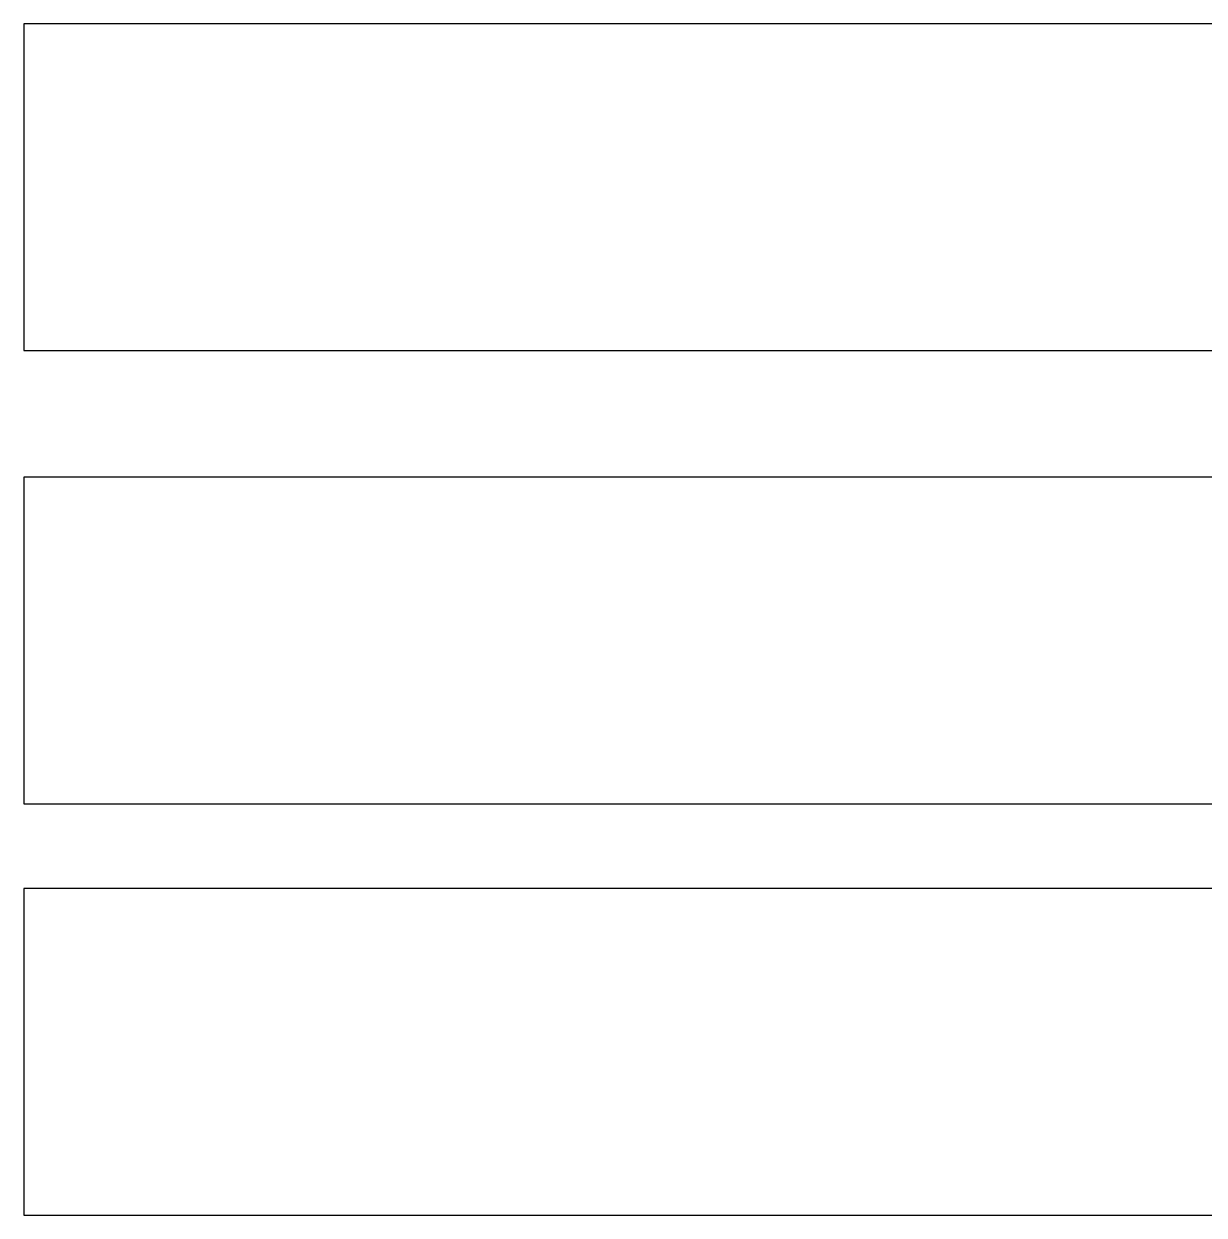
# Model space of a CAD drawing. Header units: millimetres. Extents: x -489 to 574, y -241 to 468.
# Drawn here: x -303 to -234.1, y -71.3 to -1.8 of the extents above; entities that cross this region are included whole.
import ezdxf

# ---------------------------------------------------------------- set-up
doc = ezdxf.new("R2010")
doc.units = ezdxf.units.MM
doc.layers.add('01_线宽0.15', color=7, linetype='Continuous')

msp = doc.modelspace()

# ---------------------------------------------------------------- linework, layer by layer
at = {"layer": '01_线宽0.15'}
for p, q in [((-169.659, -1.806), (-303.009, -1.806)), ((-303.009, -1.806), (-303.009, -20.856)), ((-303.009, -20.856), (-169.659, -20.856)), ((-169.659, -28.253), (-303.009, -28.253)), ((-303.009, -28.253), (-303.009, -47.303)), ((-303.009, -47.303), (-169.659, -47.303)), ((-169.659, -52.253), (-303.009, -52.253)), ((-303.009, -52.253), (-303.009, -71.303)), ((-303.009, -71.303), (-169.659, -71.303))]:
    msp.add_line(p, q, dxfattribs=at)

doc.saveas('drawing.dxf')
